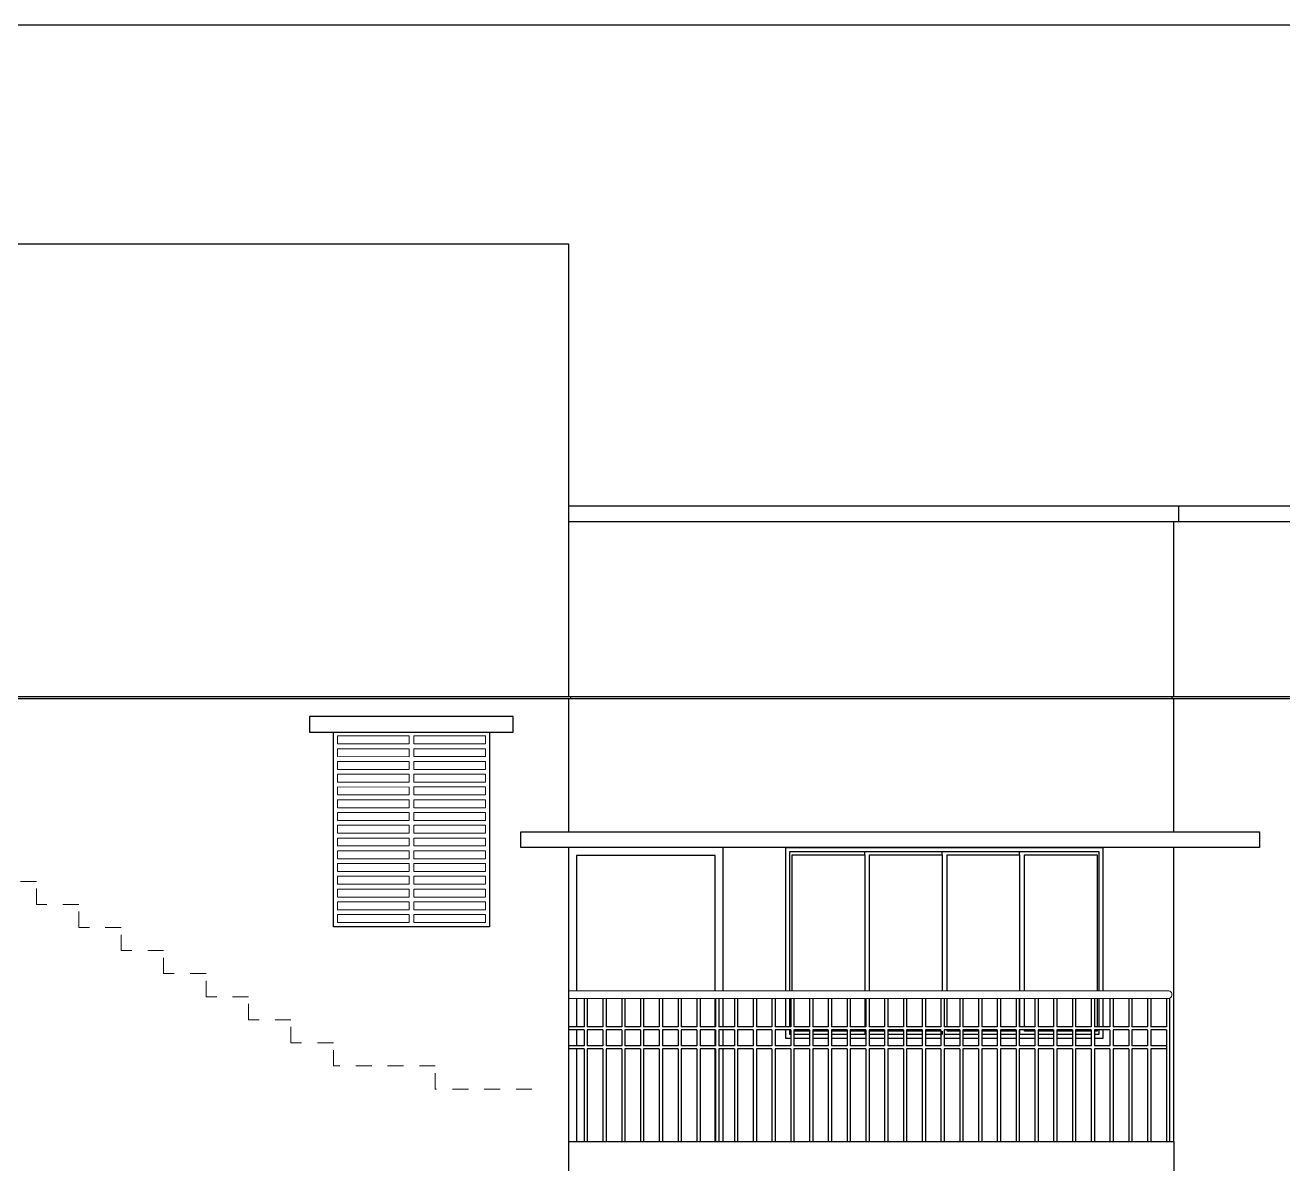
# Model space of a CAD drawing. Header units: metres. Extents: x -1441 to -394, y -133 to 518.
# Drawn here: x -1141.45 to -1133.54, y 146.93 to 154.09 of the extents above; entities that cross this region are included whole.
import ezdxf

# ---------------------------------------------------------------- set-up
doc = ezdxf.new("R2010")
doc.units = ezdxf.units.M
doc.header["$LTSCALE"] = 25.4
doc.linetypes.add('DASHED2', pattern=[9.525, 6.35, -3.175])
doc.layers.get('0').update_dxf_attribs({"linetype": 'CONTINUOUS'})
doc.layers.add('Railing', color=7, linetype='CONTINUOUS')

msp = doc.modelspace()

# ---------------------------------------------------------------- linework, layer by layer
at = {"color": 7, "linetype": 'Continuous'}
for p, q in [((-1143.6629, 152.718), (-1138.0329, 152.718)), ((-1138.0329, 152.718), (-1138.0329, 149.868)), ((-1130.3828, 151.068), (-1138.0329, 151.068)), ((-1134.1928, 150.968), (-1134.1928, 151.068)), ((-1130.3828, 150.968), (-1138.0329, 150.968)), ((-1134.2229, 149.868), (-1134.2229, 150.968)), ((-1130.4129, 149.868), (-1151.2829, 149.868)), ((-1130.4129, 149.8547), (-1151.2829, 149.8547)), ((-1138.0329, 149.8547), (-1138.0329, 149.018)), ((-1138.0196, 149.868), (-1138.0196, 149.8547)), ((-1138.0196, 149.868), (-1138.0196, 149.8547)), ((-1134.2362, 149.868), (-1134.2362, 149.8547)), ((-1134.2229, 149.018), (-1134.2229, 149.8547)), ((-1138.0329, 148.918), (-1138.0329, 145.968)), ((-1134.2229, 147.068), (-1134.2229, 148.918)), ((-1138.0329, 147.068), (-1134.2229, 147.068)), ((-1134.2229, 147.068), (-1134.2229, 145.968))]:
    msp.add_line(p, q, dxfattribs=at)
at = {"color": 38, "linetype": 'Continuous'}
for p, q in [((-1136.1689, 148.8736), (-1136.1689, 148.893)), ((-1135.6818, 148.8736), (-1135.6818, 148.893)), ((-1135.1942, 148.8736), (-1135.1942, 148.893)), ((-1136.1689, 147.7642), (-1136.1689, 147.743)), ((-1135.6818, 147.7642), (-1135.6818, 147.743)), ((-1135.1942, 147.7642), (-1135.1942, 147.743))]:
    msp.add_line(p, q, dxfattribs=at)
at = {"lineweight": 30}
msp.add_lwpolyline([(-1123.4498, 154.0942), (-1183.6714, 154.0942), (-1183.6714, 114.0526), (-1123.4498, 114.0526)], close=True, dxfattribs=at)
at = {"color": 7, "linetype": 'Continuous'}
msp.add_lwpolyline([(-1139.6629, 149.6442), (-1138.3807, 149.6442), (-1138.3807, 149.7442), (-1139.6629, 149.7442)], close=True, dxfattribs=at)
at = {"color": 38, "linetype": 'Continuous'}
msp.add_lwpolyline([(-1139.5129, 149.6442), (-1138.5307, 149.6442), (-1138.5307, 148.4195), (-1139.5129, 148.4195)], close=True, dxfattribs=at)
at = {"color": 8, "linetype": 'Continuous', "lineweight": 9}
for points in [[(-1139.4872, 149.6211), (-1139.0368, 149.621), (-1139.0368, 149.571), (-1139.4872, 149.5711)], [(-1138.5564, 149.6211), (-1139.0068, 149.6211), (-1139.0068, 149.5711), (-1138.5564, 149.5711)], [(-1139.4872, 149.5408), (-1139.0368, 149.5406), (-1139.0368, 149.4906), (-1139.4872, 149.4908)], [(-1138.5564, 149.5408), (-1139.0068, 149.5408), (-1139.0068, 149.4908), (-1138.5564, 149.4908)], [(-1139.4872, 149.4605), (-1139.0368, 149.4603), (-1139.0368, 149.4103), (-1139.4872, 149.4105)], [(-1138.5564, 149.4605), (-1139.0068, 149.4605), (-1139.0068, 149.4105), (-1138.5564, 149.4105)], [(-1139.4872, 149.3802), (-1139.0368, 149.38), (-1139.0368, 149.33), (-1139.4872, 149.3302)], [(-1138.5564, 149.3802), (-1139.0068, 149.3802), (-1139.0068, 149.3302), (-1138.5564, 149.3302)], [(-1139.4872, 149.2999), (-1139.0368, 149.2997), (-1139.0368, 149.2497), (-1139.4872, 149.2499)], [(-1138.5564, 149.2999), (-1139.0068, 149.2999), (-1139.0068, 149.2499), (-1138.5564, 149.2499)], [(-1139.4872, 149.2196), (-1139.0368, 149.2194), (-1139.0368, 149.1694), (-1139.4872, 149.1696)], [(-1138.5564, 149.2196), (-1139.0068, 149.2196), (-1139.0068, 149.1696), (-1138.5564, 149.1696)], [(-1139.4872, 149.1393), (-1139.0368, 149.1391), (-1139.0368, 149.0891), (-1139.4872, 149.0893)], [(-1138.5564, 149.1393), (-1139.0068, 149.1393), (-1139.0068, 149.0893), (-1138.5564, 149.0893)], [(-1139.4872, 149.059), (-1139.0368, 149.0588), (-1139.0368, 149.0088), (-1139.4872, 149.009)], [(-1138.5564, 149.059), (-1139.0068, 149.059), (-1139.0068, 149.009), (-1138.5564, 149.009)], [(-1139.4872, 148.9787), (-1139.0368, 148.9785), (-1139.0368, 148.9285), (-1139.4872, 148.9287)], [(-1138.5564, 148.9787), (-1139.0068, 148.9787), (-1139.0068, 148.9287), (-1138.5564, 148.9287)], [(-1139.4872, 148.8984), (-1139.0368, 148.8982), (-1139.0368, 148.8482), (-1139.4872, 148.8484)], [(-1138.5564, 148.8984), (-1139.0068, 148.8984), (-1139.0068, 148.8484), (-1138.5564, 148.8484)], [(-1139.4872, 148.8181), (-1139.0368, 148.8179), (-1139.0368, 148.7679), (-1139.4872, 148.7681)], [(-1138.5564, 148.8181), (-1139.0068, 148.8181), (-1139.0068, 148.7681), (-1138.5564, 148.7681)], [(-1139.4872, 148.7378), (-1139.0368, 148.7376), (-1139.0368, 148.6876), (-1139.4872, 148.6878)], [(-1138.5564, 148.7378), (-1139.0068, 148.7378), (-1139.0068, 148.6878), (-1138.5564, 148.6878)], [(-1139.4872, 148.6575), (-1139.0368, 148.6573), (-1139.0368, 148.6073), (-1139.4872, 148.6075)], [(-1138.5564, 148.6575), (-1139.0068, 148.6575), (-1139.0068, 148.6075), (-1138.5564, 148.6075)], [(-1139.4872, 148.5772), (-1139.0368, 148.577), (-1139.0368, 148.527), (-1139.4872, 148.5272)], [(-1138.5564, 148.5772), (-1139.0068, 148.5772), (-1139.0068, 148.5272), (-1138.5564, 148.5272)], [(-1139.4872, 148.4969), (-1139.0368, 148.4967), (-1139.0368, 148.4467), (-1139.4872, 148.4469)], [(-1138.5564, 148.4969), (-1139.0068, 148.4969), (-1139.0068, 148.4469), (-1138.5564, 148.4469)]]:
    msp.add_lwpolyline(points, close=True, dxfattribs=at)
at = {"color": 7, "linetype": 'Continuous'}
msp.add_lwpolyline([(-1138.3329, 148.918), (-1138.3329, 149.018), (-1133.6842, 149.018), (-1133.6842, 148.918), (-1138.3329, 148.918)], dxfattribs=at)
at = {"color": 8, "linetype": 'Continuous'}
for points in [[(-1137.0603, 148.018), (-1137.0603, 148.918), (-1138.0329, 148.918), (-1138.0329, 147.068)], [(-1137.1103, 148.018), (-1137.1103, 148.868), (-1137.9829, 148.868), (-1137.9829, 148.018)], [(-1137.9829, 147.968), (-1137.9829, 147.7909)], [(-1137.1103, 147.7909), (-1137.1103, 147.968)], [(-1137.0603, 147.7909), (-1137.0603, 147.968)], [(-1137.9829, 147.7709), (-1137.9829, 147.6712)], [(-1137.1103, 147.6712), (-1137.1103, 147.7709)], [(-1137.0603, 147.6712), (-1137.0603, 147.7709)], [(-1137.9829, 147.6512), (-1137.9829, 147.068)], [(-1137.1103, 147.068), (-1137.1103, 147.6512)], [(-1137.0603, 147.068), (-1137.0603, 147.6512)]]:
    msp.add_lwpolyline(points, dxfattribs=at)
at = {"color": 38, "linetype": 'Continuous'}
for points in [[(-1136.6656, 148.018), (-1136.6656, 148.918), (-1134.67, 148.918), (-1134.67, 148.018)], [(-1136.6406, 148.018), (-1136.6406, 148.893), (-1134.695, 148.893), (-1134.695, 148.018)], [(-1136.6656, 147.7909), (-1136.6656, 147.968)], [(-1136.6406, 147.7909), (-1136.6406, 147.968)], [(-1134.695, 147.968), (-1134.695, 147.7909)], [(-1134.67, 147.968), (-1134.67, 147.7909)], [(-1136.6347, 147.718), (-1136.6656, 147.718), (-1136.6656, 147.7709)], [(-1136.6347, 147.743), (-1136.6406, 147.743), (-1136.6406, 147.7709)], [(-1134.67, 147.7709), (-1134.67, 147.718), (-1134.7238, 147.718)], [(-1134.695, 147.7709), (-1134.695, 147.743), (-1134.7238, 147.743)], [(-1136.5165, 147.743), (-1136.6147, 147.743)], [(-1136.5165, 147.718), (-1136.6147, 147.718)], [(-1136.3983, 147.743), (-1136.4965, 147.743)], [(-1136.3983, 147.718), (-1136.4965, 147.718)], [(-1136.2802, 147.743), (-1136.3783, 147.743)], [(-1136.2802, 147.718), (-1136.3783, 147.718)], [(-1136.162, 147.743), (-1136.2602, 147.743)], [(-1136.162, 147.718), (-1136.2602, 147.718)], [(-1136.0438, 147.743), (-1136.142, 147.743)], [(-1136.0438, 147.718), (-1136.142, 147.718)], [(-1135.9256, 147.743), (-1136.0238, 147.743)], [(-1135.9256, 147.718), (-1136.0238, 147.718)], [(-1135.8074, 147.743), (-1135.9056, 147.743)], [(-1135.8074, 147.718), (-1135.9056, 147.718)], [(-1135.6892, 147.743), (-1135.7874, 147.743)], [(-1135.6892, 147.718), (-1135.7874, 147.718)], [(-1135.571, 147.743), (-1135.6692, 147.743)], [(-1135.571, 147.718), (-1135.6692, 147.718)], [(-1135.4529, 147.743), (-1135.551, 147.743)], [(-1135.4529, 147.718), (-1135.551, 147.718)], [(-1135.3347, 147.743), (-1135.4329, 147.743)], [(-1135.3347, 147.718), (-1135.4329, 147.718)], [(-1135.2165, 147.743), (-1135.3147, 147.743)], [(-1135.2165, 147.718), (-1135.3147, 147.718)], [(-1135.0983, 147.743), (-1135.1965, 147.743)], [(-1135.0983, 147.718), (-1135.1965, 147.718)], [(-1134.9801, 147.743), (-1135.0783, 147.743)], [(-1134.9801, 147.718), (-1135.0783, 147.718)], [(-1134.8619, 147.743), (-1134.9601, 147.743)], [(-1134.8619, 147.718), (-1134.9601, 147.718)], [(-1134.7438, 147.743), (-1134.8419, 147.743)], [(-1134.7438, 147.718), (-1134.8419, 147.718)]]:
    msp.add_lwpolyline(points, dxfattribs=at)
at = {"color": 144, "linetype": 'Continuous'}
for points in [[(-1136.6255, 148.018), (-1136.6255, 148.8736), (-1136.1689, 148.8736), (-1136.1689, 148.018)], [(-1136.1384, 148.018), (-1136.1384, 148.8736), (-1135.6818, 148.8736), (-1135.6818, 148.018)], [(-1135.6509, 148.018), (-1135.6509, 148.8736), (-1135.1942, 148.8736), (-1135.1942, 148.018)], [(-1135.1633, 148.018), (-1135.1633, 148.8736), (-1134.7066, 148.8736), (-1134.7066, 148.018)], [(-1136.1689, 147.968), (-1136.1689, 147.7909)], [(-1136.1384, 147.7909), (-1136.1384, 147.968)], [(-1135.6509, 147.7909), (-1135.6509, 147.968)], [(-1135.1942, 147.968), (-1135.1942, 147.7909)], [(-1135.1633, 147.7909), (-1135.1633, 147.968)], [(-1134.7066, 147.968), (-1134.7066, 147.7909)], [(-1136.5165, 147.7642), (-1136.6147, 147.7642)], [(-1136.3983, 147.7642), (-1136.4965, 147.7642)], [(-1136.2802, 147.7642), (-1136.3783, 147.7642)], [(-1136.1689, 147.7709), (-1136.1689, 147.7642), (-1136.2602, 147.7642)], [(-1136.0438, 147.7642), (-1136.1384, 147.7642), (-1136.1384, 147.7709)], [(-1135.9256, 147.7642), (-1136.0238, 147.7642)], [(-1135.8074, 147.7642), (-1135.9056, 147.7642)], [(-1135.6892, 147.7642), (-1135.7874, 147.7642)], [(-1135.571, 147.7642), (-1135.6509, 147.7642), (-1135.6509, 147.7709)], [(-1135.4529, 147.7642), (-1135.551, 147.7642)], [(-1135.3347, 147.7642), (-1135.4329, 147.7642)], [(-1135.2165, 147.7642), (-1135.3147, 147.7642)], [(-1135.1942, 147.7709), (-1135.1942, 147.7642), (-1135.1965, 147.7642)], [(-1135.0983, 147.7642), (-1135.1633, 147.7642), (-1135.1633, 147.7709)], [(-1134.9801, 147.7642), (-1135.0783, 147.7642)], [(-1134.8619, 147.7642), (-1134.9601, 147.7642)], [(-1134.7438, 147.7642), (-1134.8419, 147.7642)], [(-1134.7066, 147.7709), (-1134.7066, 147.7642), (-1134.7238, 147.7642)]]:
    msp.add_lwpolyline(points, dxfattribs=at)
at = {"color": 8, "linetype": 'DASHED2', "lineweight": 9, "ltscale": 0.0005}
msp.add_lwpolyline([(-1138.2629, 147.399), (-1138.8716, 147.399), (-1138.8716, 147.5442), (-1139.5129, 147.5442), (-1139.5129, 147.6895), (-1139.7799, 147.6895), (-1139.7799, 147.8347), (-1140.0469, 147.8347), (-1140.0469, 147.9799), (-1140.3139, 147.9799), (-1140.3139, 148.1252), (-1140.5809, 148.1252), (-1140.5809, 148.2704), (-1140.8479, 148.2704), (-1140.8479, 148.4156), (-1141.1149, 148.4156), (-1141.1149, 148.5609), (-1141.3819, 148.5609), (-1141.3819, 148.7061), (-1141.6489, 148.7061)], dxfattribs=at)
at = {"layer": 'Railing', "color": 8, "lineweight": 13}
for p, q in [((-1134.261, 148.018), (-1138.0329, 148.018)), ((-1134.261, 147.968), (-1138.0329, 147.968))]:
    msp.add_line(p, q, dxfattribs=at)
at = {"layer": 'Railing', "color": 8, "linetype": 'Continuous'}
for p, q in [((-1137.9347, 147.968), (-1137.9347, 147.7909)), ((-1137.9147, 147.968), (-1137.9147, 147.7909)), ((-1137.8166, 147.968), (-1137.8166, 147.7909)), ((-1137.7966, 147.968), (-1137.7966, 147.7909)), ((-1137.6984, 147.968), (-1137.6984, 147.7909)), ((-1137.6784, 147.968), (-1137.6784, 147.7909)), ((-1137.5802, 147.968), (-1137.5802, 147.7909)), ((-1137.5602, 147.968), (-1137.5602, 147.7909)), ((-1137.462, 147.968), (-1137.462, 147.7909)), ((-1137.442, 147.968), (-1137.442, 147.7909)), ((-1137.3438, 147.968), (-1137.3438, 147.7909)), ((-1137.3238, 147.968), (-1137.3238, 147.7909)), ((-1137.2256, 147.968), (-1137.2256, 147.7909)), ((-1137.2056, 147.968), (-1137.2056, 147.7909)), ((-1137.1074, 147.968), (-1137.1074, 147.7909)), ((-1137.0874, 147.968), (-1137.0874, 147.7909)), ((-1136.9893, 147.968), (-1136.9893, 147.7909)), ((-1136.9693, 147.968), (-1136.9693, 147.7909)), ((-1136.8711, 147.968), (-1136.8711, 147.7909)), ((-1136.8511, 147.968), (-1136.8511, 147.7909)), ((-1136.7529, 147.968), (-1136.7529, 147.7909)), ((-1136.7329, 147.968), (-1136.7329, 147.7909)), ((-1136.6347, 147.968), (-1136.6347, 147.7909)), ((-1136.6147, 147.968), (-1136.6147, 147.7909)), ((-1136.5165, 147.968), (-1136.5165, 147.7909)), ((-1136.4965, 147.968), (-1136.4965, 147.7909)), ((-1136.3983, 147.968), (-1136.3983, 147.7909)), ((-1136.3783, 147.968), (-1136.3783, 147.7909)), ((-1136.2802, 147.968), (-1136.2802, 147.7909)), ((-1136.2602, 147.968), (-1136.2602, 147.7909)), ((-1136.162, 147.968), (-1136.162, 147.7909)), ((-1136.142, 147.968), (-1136.142, 147.7909)), ((-1136.0438, 147.968), (-1136.0438, 147.7909)), ((-1136.0238, 147.968), (-1136.0238, 147.7909)), ((-1135.9256, 147.968), (-1135.9256, 147.7909)), ((-1135.9056, 147.968), (-1135.9056, 147.7909)), ((-1135.8074, 147.968), (-1135.8074, 147.7909)), ((-1135.7874, 147.968), (-1135.7874, 147.7909)), ((-1135.6892, 147.968), (-1135.6892, 147.7909)), ((-1135.6692, 147.968), (-1135.6692, 147.7909)), ((-1135.571, 147.968), (-1135.571, 147.7909)), ((-1135.551, 147.968), (-1135.551, 147.7909)), ((-1135.4529, 147.968), (-1135.4529, 147.7909)), ((-1135.4329, 147.968), (-1135.4329, 147.7909)), ((-1135.3347, 147.968), (-1135.3347, 147.7909)), ((-1135.3147, 147.968), (-1135.3147, 147.7909)), ((-1135.2165, 147.968), (-1135.2165, 147.7909)), ((-1135.1965, 147.968), (-1135.1965, 147.7909)), ((-1135.0983, 147.968), (-1135.0983, 147.7909)), ((-1135.0783, 147.968), (-1135.0783, 147.7909)), ((-1134.9801, 147.968), (-1134.9801, 147.7909)), ((-1134.9601, 147.968), (-1134.9601, 147.7909)), ((-1134.8619, 147.968), (-1134.8619, 147.7909)), ((-1134.8419, 147.968), (-1134.8419, 147.7909)), ((-1134.7438, 147.968), (-1134.7438, 147.7909)), ((-1134.7238, 147.968), (-1134.7238, 147.7909)), ((-1134.6256, 147.968), (-1134.6256, 147.7909)), ((-1134.6056, 147.968), (-1134.6056, 147.7909)), ((-1134.5074, 147.968), (-1134.5074, 147.7909)), ((-1134.4874, 147.968), (-1134.4874, 147.7909)), ((-1134.3892, 147.968), (-1134.3892, 147.7909)), ((-1134.3692, 147.968), (-1134.3692, 147.7909)), ((-1134.271, 147.968), (-1134.271, 147.7909)), ((-1134.251, 147.968), (-1134.251, 147.068)), ((-1137.9347, 147.7909), (-1138.0329, 147.7909)), ((-1137.9347, 147.7709), (-1138.0329, 147.7709)), ((-1137.9347, 147.7709), (-1137.9347, 147.6712)), ((-1137.8166, 147.7909), (-1137.9147, 147.7909)), ((-1137.9147, 147.7709), (-1137.9147, 147.6712)), ((-1137.8166, 147.7709), (-1137.9147, 147.7709)), ((-1137.8166, 147.7709), (-1137.8166, 147.6712)), ((-1137.6984, 147.7909), (-1137.7966, 147.7909)), ((-1137.7966, 147.7709), (-1137.7966, 147.6712)), ((-1137.6984, 147.7709), (-1137.7966, 147.7709)), ((-1137.6984, 147.7709), (-1137.6984, 147.6712)), ((-1137.5802, 147.7909), (-1137.6784, 147.7909)), ((-1137.6784, 147.7709), (-1137.6784, 147.6712)), ((-1137.5802, 147.7709), (-1137.6784, 147.7709)), ((-1137.5802, 147.7709), (-1137.5802, 147.6712)), ((-1137.462, 147.7909), (-1137.5602, 147.7909)), ((-1137.5602, 147.7709), (-1137.5602, 147.6712)), ((-1137.462, 147.7709), (-1137.5602, 147.7709)), ((-1137.462, 147.7709), (-1137.462, 147.6712)), ((-1137.3438, 147.7909), (-1137.442, 147.7909)), ((-1137.442, 147.7709), (-1137.442, 147.6712)), ((-1137.3438, 147.7709), (-1137.442, 147.7709)), ((-1137.3438, 147.7709), (-1137.3438, 147.6712)), ((-1137.2256, 147.7909), (-1137.3238, 147.7909)), ((-1137.3238, 147.7709), (-1137.3238, 147.6712)), ((-1137.2256, 147.7709), (-1137.3238, 147.7709)), ((-1137.2256, 147.7709), (-1137.2256, 147.6712)), ((-1137.1074, 147.7909), (-1137.2056, 147.7909)), ((-1137.2056, 147.7709), (-1137.2056, 147.6712)), ((-1137.1074, 147.7709), (-1137.2056, 147.7709)), ((-1137.1074, 147.7709), (-1137.1074, 147.6712)), ((-1136.9893, 147.7909), (-1137.0874, 147.7909)), ((-1137.0874, 147.7709), (-1137.0874, 147.6712)), ((-1136.9893, 147.7709), (-1137.0874, 147.7709)), ((-1136.9893, 147.7709), (-1136.9893, 147.6712)), ((-1136.8711, 147.7909), (-1136.9693, 147.7909)), ((-1136.9693, 147.7709), (-1136.9693, 147.6712)), ((-1136.8711, 147.7709), (-1136.9693, 147.7709)), ((-1136.8711, 147.7709), (-1136.8711, 147.6712)), ((-1136.7529, 147.7909), (-1136.8511, 147.7909)), ((-1136.8511, 147.7709), (-1136.8511, 147.6712)), ((-1136.7529, 147.7709), (-1136.8511, 147.7709)), ((-1136.7529, 147.7709), (-1136.7529, 147.6712)), ((-1136.6347, 147.7909), (-1136.7329, 147.7909)), ((-1136.7329, 147.7709), (-1136.7329, 147.6712)), ((-1136.6347, 147.7709), (-1136.7329, 147.7709)), ((-1136.6347, 147.7709), (-1136.6347, 147.6712)), ((-1136.5165, 147.7909), (-1136.6147, 147.7909)), ((-1136.6147, 147.7709), (-1136.6147, 147.6712)), ((-1136.5165, 147.7709), (-1136.6147, 147.7709)), ((-1136.5165, 147.7709), (-1136.5165, 147.6712)), ((-1136.3983, 147.7909), (-1136.4965, 147.7909)), ((-1136.4965, 147.7709), (-1136.4965, 147.6712)), ((-1136.3983, 147.7709), (-1136.4965, 147.7709)), ((-1136.3983, 147.7709), (-1136.3983, 147.6712)), ((-1136.2802, 147.7909), (-1136.3783, 147.7909)), ((-1136.3783, 147.7709), (-1136.3783, 147.6712)), ((-1136.2802, 147.7709), (-1136.3783, 147.7709)), ((-1136.2802, 147.7709), (-1136.2802, 147.6712)), ((-1136.162, 147.7909), (-1136.2602, 147.7909)), ((-1136.2602, 147.7709), (-1136.2602, 147.6712)), ((-1136.162, 147.7709), (-1136.2602, 147.7709)), ((-1136.162, 147.7709), (-1136.162, 147.6712)), ((-1136.0438, 147.7909), (-1136.142, 147.7909)), ((-1136.142, 147.7709), (-1136.142, 147.6712)), ((-1136.0438, 147.7709), (-1136.142, 147.7709)), ((-1136.0438, 147.7709), (-1136.0438, 147.6712)), ((-1135.9256, 147.7909), (-1136.0238, 147.7909)), ((-1136.0238, 147.7709), (-1136.0238, 147.6712)), ((-1135.9256, 147.7709), (-1136.0238, 147.7709)), ((-1135.9256, 147.7709), (-1135.9256, 147.6712)), ((-1135.8074, 147.7909), (-1135.9056, 147.7909)), ((-1135.9056, 147.7709), (-1135.9056, 147.6712)), ((-1135.8074, 147.7709), (-1135.9056, 147.7709)), ((-1135.8074, 147.7709), (-1135.8074, 147.6712)), ((-1135.6892, 147.7909), (-1135.7874, 147.7909)), ((-1135.7874, 147.7709), (-1135.7874, 147.6712)), ((-1135.6892, 147.7709), (-1135.7874, 147.7709)), ((-1135.6892, 147.7709), (-1135.6892, 147.6712)), ((-1135.571, 147.7909), (-1135.6692, 147.7909)), ((-1135.6692, 147.7709), (-1135.6692, 147.6712)), ((-1135.571, 147.7709), (-1135.6692, 147.7709)), ((-1135.571, 147.7709), (-1135.571, 147.6712)), ((-1135.4529, 147.7909), (-1135.551, 147.7909)), ((-1135.551, 147.7709), (-1135.551, 147.6712)), ((-1135.4529, 147.7709), (-1135.551, 147.7709)), ((-1135.4529, 147.7709), (-1135.4529, 147.6712)), ((-1135.3347, 147.7909), (-1135.4329, 147.7909)), ((-1135.4329, 147.7709), (-1135.4329, 147.6712)), ((-1135.3347, 147.7709), (-1135.4329, 147.7709)), ((-1135.3347, 147.7709), (-1135.3347, 147.6712)), ((-1135.2165, 147.7909), (-1135.3147, 147.7909)), ((-1135.3147, 147.7709), (-1135.3147, 147.6712)), ((-1135.2165, 147.7709), (-1135.3147, 147.7709)), ((-1135.2165, 147.7709), (-1135.2165, 147.6712)), ((-1135.0983, 147.7909), (-1135.1965, 147.7909)), ((-1135.1965, 147.7709), (-1135.1965, 147.6712)), ((-1135.0983, 147.7709), (-1135.1965, 147.7709)), ((-1135.0983, 147.7709), (-1135.0983, 147.6712)), ((-1134.9801, 147.7909), (-1135.0783, 147.7909)), ((-1135.0783, 147.7709), (-1135.0783, 147.6712)), ((-1134.9801, 147.7709), (-1135.0783, 147.7709)), ((-1134.9801, 147.7709), (-1134.9801, 147.6712)), ((-1134.8619, 147.7909), (-1134.9601, 147.7909)), ((-1134.9601, 147.7709), (-1134.9601, 147.6712)), ((-1134.8619, 147.7709), (-1134.9601, 147.7709)), ((-1134.8619, 147.7709), (-1134.8619, 147.6712)), ((-1134.7438, 147.7909), (-1134.8419, 147.7909)), ((-1134.8419, 147.7709), (-1134.8419, 147.6712)), ((-1134.7438, 147.7709), (-1134.8419, 147.7709)), ((-1134.7438, 147.7709), (-1134.7438, 147.6712)), ((-1134.6256, 147.7909), (-1134.7238, 147.7909)), ((-1134.7238, 147.7709), (-1134.7238, 147.6712)), ((-1134.6256, 147.7709), (-1134.7238, 147.7709)), ((-1134.6256, 147.7709), (-1134.6256, 147.6712)), ((-1134.5074, 147.7909), (-1134.6056, 147.7909)), ((-1134.6056, 147.7709), (-1134.6056, 147.6712)), ((-1134.5074, 147.7709), (-1134.6056, 147.7709)), ((-1134.5074, 147.7709), (-1134.5074, 147.6712)), ((-1134.3892, 147.7909), (-1134.4874, 147.7909)), ((-1134.4874, 147.7709), (-1134.4874, 147.6712)), ((-1134.3892, 147.7709), (-1134.4874, 147.7709)), ((-1134.3892, 147.7709), (-1134.3892, 147.6712)), ((-1134.271, 147.7909), (-1134.3692, 147.7909)), ((-1134.3692, 147.7709), (-1134.3692, 147.6712)), ((-1134.271, 147.7709), (-1134.3692, 147.7709)), ((-1134.271, 147.7709), (-1134.271, 147.068)), ((-1137.9347, 147.6712), (-1138.0329, 147.6712)), ((-1137.9347, 147.6512), (-1138.0329, 147.6512)), ((-1137.9347, 147.6512), (-1137.9347, 147.068)), ((-1137.8166, 147.6712), (-1137.9147, 147.6712)), ((-1137.9147, 147.6512), (-1137.9147, 147.068)), ((-1137.8166, 147.6512), (-1137.9147, 147.6512)), ((-1137.8166, 147.6512), (-1137.8166, 147.068)), ((-1137.6984, 147.6712), (-1137.7966, 147.6712)), ((-1137.7966, 147.6512), (-1137.7966, 147.068)), ((-1137.6984, 147.6512), (-1137.7966, 147.6512)), ((-1137.6984, 147.6512), (-1137.6984, 147.068)), ((-1137.5802, 147.6712), (-1137.6784, 147.6712)), ((-1137.6784, 147.6512), (-1137.6784, 147.068)), ((-1137.5802, 147.6512), (-1137.6784, 147.6512)), ((-1137.5802, 147.6512), (-1137.5802, 147.068)), ((-1137.462, 147.6712), (-1137.5602, 147.6712)), ((-1137.5602, 147.6512), (-1137.5602, 147.068)), ((-1137.462, 147.6512), (-1137.5602, 147.6512)), ((-1137.462, 147.6512), (-1137.462, 147.068)), ((-1137.3438, 147.6712), (-1137.442, 147.6712)), ((-1137.442, 147.6512), (-1137.442, 147.068)), ((-1137.3438, 147.6512), (-1137.442, 147.6512)), ((-1137.3438, 147.6512), (-1137.3438, 147.068)), ((-1137.2256, 147.6712), (-1137.3238, 147.6712)), ((-1137.3238, 147.6512), (-1137.3238, 147.068)), ((-1137.2256, 147.6512), (-1137.3238, 147.6512)), ((-1137.2256, 147.6512), (-1137.2256, 147.068)), ((-1137.1074, 147.6712), (-1137.2056, 147.6712)), ((-1137.2056, 147.6512), (-1137.2056, 147.068)), ((-1137.1074, 147.6512), (-1137.2056, 147.6512)), ((-1137.1074, 147.6512), (-1137.1074, 147.068)), ((-1136.9893, 147.6712), (-1137.0874, 147.6712)), ((-1137.0874, 147.6512), (-1137.0874, 147.068)), ((-1136.9893, 147.6512), (-1137.0874, 147.6512)), ((-1136.9893, 147.6512), (-1136.9893, 147.068)), ((-1136.8711, 147.6712), (-1136.9693, 147.6712)), ((-1136.9693, 147.6512), (-1136.9693, 147.068)), ((-1136.8711, 147.6512), (-1136.9693, 147.6512)), ((-1136.8711, 147.6512), (-1136.8711, 147.068)), ((-1136.7529, 147.6712), (-1136.8511, 147.6712)), ((-1136.8511, 147.6512), (-1136.8511, 147.068)), ((-1136.7529, 147.6512), (-1136.8511, 147.6512)), ((-1136.7529, 147.6512), (-1136.7529, 147.068)), ((-1136.6347, 147.6712), (-1136.7329, 147.6712)), ((-1136.7329, 147.6512), (-1136.7329, 147.068)), ((-1136.6347, 147.6512), (-1136.7329, 147.6512)), ((-1136.6347, 147.6512), (-1136.6347, 147.068)), ((-1136.5165, 147.6712), (-1136.6147, 147.6712)), ((-1136.6147, 147.6512), (-1136.6147, 147.068)), ((-1136.5165, 147.6512), (-1136.6147, 147.6512)), ((-1136.5165, 147.6512), (-1136.5165, 147.068)), ((-1136.3983, 147.6712), (-1136.4965, 147.6712)), ((-1136.4965, 147.6512), (-1136.4965, 147.068)), ((-1136.3983, 147.6512), (-1136.4965, 147.6512)), ((-1136.3983, 147.6512), (-1136.3983, 147.068)), ((-1136.2802, 147.6712), (-1136.3783, 147.6712)), ((-1136.3783, 147.6512), (-1136.3783, 147.068)), ((-1136.2802, 147.6512), (-1136.3783, 147.6512)), ((-1136.2802, 147.6512), (-1136.2802, 147.068)), ((-1136.162, 147.6712), (-1136.2602, 147.6712)), ((-1136.2602, 147.6512), (-1136.2602, 147.068)), ((-1136.162, 147.6512), (-1136.2602, 147.6512)), ((-1136.162, 147.6512), (-1136.162, 147.068)), ((-1136.0438, 147.6712), (-1136.142, 147.6712)), ((-1136.142, 147.6512), (-1136.142, 147.068)), ((-1136.0438, 147.6512), (-1136.142, 147.6512)), ((-1136.0438, 147.6512), (-1136.0438, 147.068)), ((-1135.9256, 147.6712), (-1136.0238, 147.6712)), ((-1136.0238, 147.6512), (-1136.0238, 147.068)), ((-1135.9256, 147.6512), (-1136.0238, 147.6512)), ((-1135.9256, 147.6512), (-1135.9256, 147.068)), ((-1135.8074, 147.6712), (-1135.9056, 147.6712)), ((-1135.9056, 147.6512), (-1135.9056, 147.068)), ((-1135.8074, 147.6512), (-1135.9056, 147.6512)), ((-1135.8074, 147.6512), (-1135.8074, 147.068)), ((-1135.6892, 147.6712), (-1135.7874, 147.6712)), ((-1135.7874, 147.6512), (-1135.7874, 147.068)), ((-1135.6892, 147.6512), (-1135.7874, 147.6512)), ((-1135.6892, 147.6512), (-1135.6892, 147.068)), ((-1135.571, 147.6712), (-1135.6692, 147.6712)), ((-1135.6692, 147.6512), (-1135.6692, 147.068)), ((-1135.571, 147.6512), (-1135.6692, 147.6512)), ((-1135.571, 147.6512), (-1135.571, 147.068)), ((-1135.4529, 147.6712), (-1135.551, 147.6712)), ((-1135.551, 147.6512), (-1135.551, 147.068)), ((-1135.4529, 147.6512), (-1135.551, 147.6512)), ((-1135.4529, 147.6512), (-1135.4529, 147.068)), ((-1135.3347, 147.6712), (-1135.4329, 147.6712)), ((-1135.4329, 147.6512), (-1135.4329, 147.068)), ((-1135.3347, 147.6512), (-1135.4329, 147.6512)), ((-1135.3347, 147.6512), (-1135.3347, 147.068)), ((-1135.2165, 147.6712), (-1135.3147, 147.6712)), ((-1135.3147, 147.6512), (-1135.3147, 147.068)), ((-1135.2165, 147.6512), (-1135.3147, 147.6512)), ((-1135.2165, 147.6512), (-1135.2165, 147.068)), ((-1135.0983, 147.6712), (-1135.1965, 147.6712)), ((-1135.1965, 147.6512), (-1135.1965, 147.068)), ((-1135.0983, 147.6512), (-1135.1965, 147.6512)), ((-1135.0983, 147.6512), (-1135.0983, 147.068)), ((-1134.9801, 147.6712), (-1135.0783, 147.6712)), ((-1135.0783, 147.6512), (-1135.0783, 147.068)), ((-1134.9801, 147.6512), (-1135.0783, 147.6512)), ((-1134.9801, 147.6512), (-1134.9801, 147.068)), ((-1134.8619, 147.6712), (-1134.9601, 147.6712)), ((-1134.9601, 147.6512), (-1134.9601, 147.068)), ((-1134.8619, 147.6512), (-1134.9601, 147.6512)), ((-1134.8619, 147.6512), (-1134.8619, 147.068)), ((-1134.7438, 147.6712), (-1134.8419, 147.6712)), ((-1134.8419, 147.6512), (-1134.8419, 147.068)), ((-1134.7438, 147.6512), (-1134.8419, 147.6512)), ((-1134.7438, 147.6512), (-1134.7438, 147.068)), ((-1134.6256, 147.6712), (-1134.7238, 147.6712)), ((-1134.7238, 147.6512), (-1134.7238, 147.068)), ((-1134.6256, 147.6512), (-1134.7238, 147.6512)), ((-1134.6256, 147.6512), (-1134.6256, 147.068)), ((-1134.5074, 147.6712), (-1134.6056, 147.6712)), ((-1134.6056, 147.6512), (-1134.6056, 147.068)), ((-1134.5074, 147.6512), (-1134.6056, 147.6512)), ((-1134.5074, 147.6512), (-1134.5074, 147.068)), ((-1134.3892, 147.6712), (-1134.4874, 147.6712)), ((-1134.4874, 147.6512), (-1134.4874, 147.068)), ((-1134.3892, 147.6512), (-1134.4874, 147.6512)), ((-1134.3892, 147.6512), (-1134.3892, 147.068)), ((-1134.271, 147.6712), (-1134.3692, 147.6712)), ((-1134.3692, 147.6512), (-1134.3692, 147.068)), ((-1134.271, 147.6512), (-1134.3692, 147.6512))]:
    msp.add_line(p, q, dxfattribs=at)
at = {"layer": 'Railing', "color": 8, "lineweight": 13}
msp.add_arc((-1134.261, 147.993), 0.025, 269.9768, 90.0232, dxfattribs=at)

doc.saveas('drawing.dxf')
